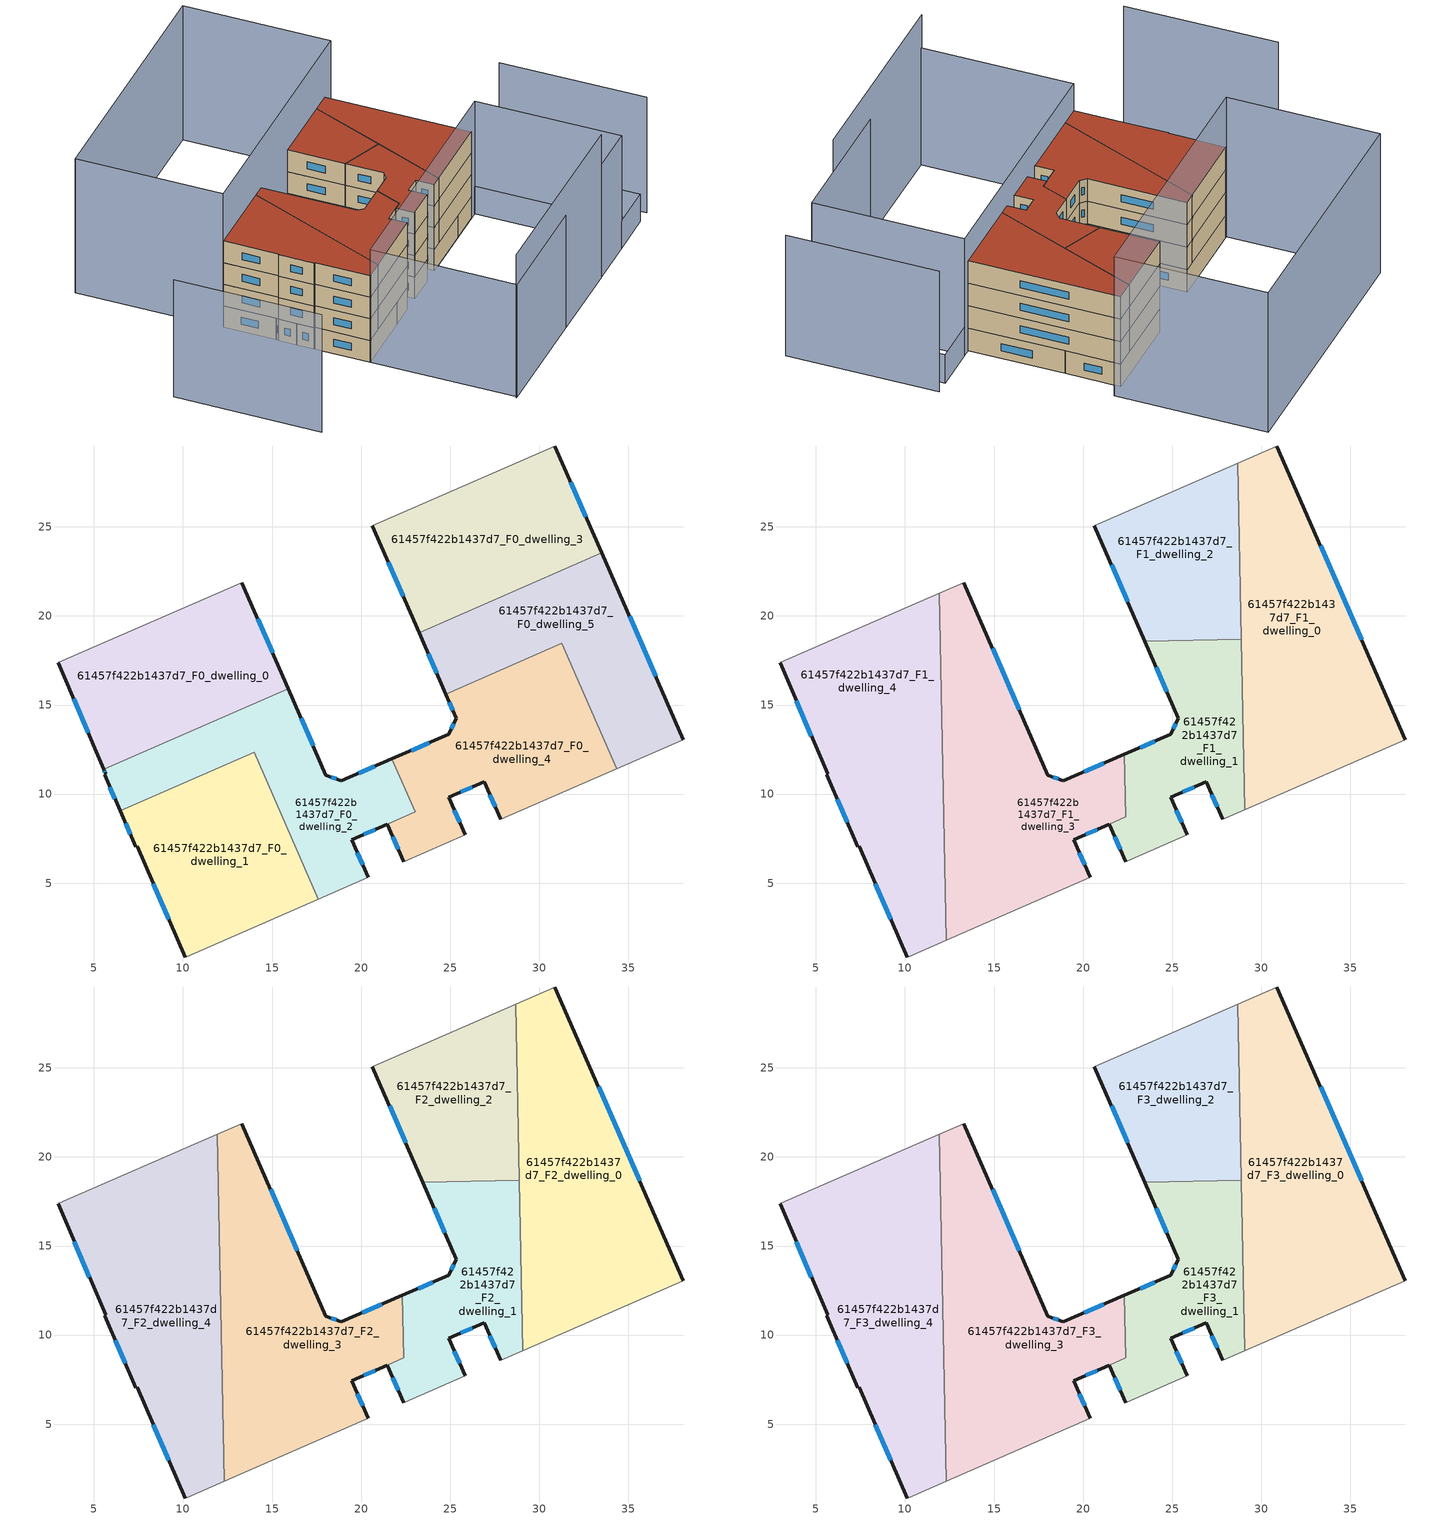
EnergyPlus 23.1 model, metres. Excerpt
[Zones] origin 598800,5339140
61457f422b1437d7_F0_dwelling_0
 floor ground (EU_floor_Construction): 13.31,21.88 15.91,15.92 5.54,11.4 2.99,17.37 3.03,17.39 z0
 wall outside (EU_wall_Construction): 15.91,15.92 13.31,21.88 / 2.99,17.37 5.54,11.4 z0:3
 wall adiabatic (EU_wall_Construction): 13.31,21.88 3.03,17.39 2.99,17.37 z0:3
 wall to 61457f422b1437d7_F0_dwelling_2 (EU_wall_Construction): 5.54,11.4 15.91,15.92 z0:3
 window (EU_Window_Construction): 15.03,17.95 14.19,19.85 / 3.86,15.34 4.67,13.43 z1.02:1.98
61457f422b1437d7_F0_dwelling_1
 floor ground (EU_floor_Construction): 14,12.34 17.6,4.1 10.21,0.88 10.12,0.85 7.42,7.07 7.35,7.05 6.48,9.05 z0
 wall outside (EU_wall_Construction): 6.48,9.05 7.35,7.05 7.42,7.07 10.12,0.85 z0:3
 wall adiabatic (EU_wall_Construction): 10.12,0.85 10.21,0.88 17.6,4.1 z0:3
 wall to 61457f422b1437d7_F0_dwelling_2 (EU_wall_Construction): 17.6,4.1 14,12.34 6.48,9.05 z0:3
 window (EU_Window_Construction): 8.34,4.96 9.2,2.97 / 6.77,8.37 7.05,7.74 z1.02:1.98
61457f422b1437d7_F0_dwelling_2
 floor ground (EU_floor_Construction): 21.73,11.97 23.03,9 19.47,7.44 20.4,5.32 17.6,4.1 14,12.34 6.48,9.05 5.59,11.09 5.66,11.13 5.54,11.4 15.91,15.92 18.03,11.07 18.89,10.74 z0
 wall outside (EU_wall_Construction): 20.4,5.32 19.47,7.44 21.46,8.31 / 5.54,11.4 5.66,11.13 5.59,11.09 6.48,9.05 / 21.73,11.97 18.89,10.74 18.03,11.07 15.91,15.92 z0:3
 wall adiabatic (EU_wall_Construction): 17.6,4.1 20.4,5.32 z0:3
 wall to 61457f422b1437d7_F0_dwelling_4 (EU_wall_Construction): 21.46,8.31 23.03,9 21.73,11.97 z0:3
 window (EU_Window_Construction): 20.15,7.73 20.78,8.01 / 20.08,6.04 19.79,6.72 / 5.9,10.4 6.18,9.75 / 5.58,11.3 5.62,11.22 / 17.31,12.72 16.63,14.27 / 18.6,10.85 18.32,10.96 / 20.77,11.55 19.86,11.16 z1.02:1.98
61457f422b1437d7_F0_dwelling_3
 floor ground (EU_floor_Construction): 30.88,29.54 33.51,23.54 23.26,19.06 20.63,25.07 z0
 wall outside (EU_wall_Construction): 33.51,23.54 30.88,29.54 / 20.63,25.07 23.26,19.06 z0:3
 wall to 61457f422b1437d7_F0_dwelling_5 (EU_wall_Construction): 23.26,19.06 33.51,23.54 z0:3
 wall adiabatic (EU_wall_Construction): 30.88,29.54 20.63,25.07 z0:3
 window (EU_Window_Construction): 32.62,25.58 31.78,27.5 / 21.53,23.03 22.36,21.11 z1.02:1.98
 ceiling adiabatic (EU_roof_Construction): 28.83,21.49 28.68,28.58 30.88,29.54 20.63,25.07 23.26,19.06 z3
61457f422b1437d7_F0_dwelling_4
 floor ground (EU_floor_Construction): 31.28,18.46 34.35,11.42 27.84,8.58 26.92,10.7 24.93,9.82 25.84,7.71 22.39,6.2 21.46,8.31 23.03,9 21.73,11.97 24.92,13.36 25.35,14.26 24.76,15.62 z0
 wall outside (EU_wall_Construction): 24.76,15.62 25.35,14.26 24.92,13.36 21.73,11.97 / 25.84,7.71 24.93,9.82 26.92,10.7 27.84,8.58 / 21.46,8.31 22.39,6.2 z0:3
 wall to 61457f422b1437d7_F0_dwelling_5 (EU_wall_Construction): 34.35,11.42 31.28,18.46 24.76,15.62 z0:3
 wall adiabatic (EU_wall_Construction): 27.84,8.58 34.35,11.42 / 22.39,6.2 25.84,7.71 z0:3
 window (EU_Window_Construction): 23.83,12.89 22.81,12.44 / 25.2,13.95 25.06,13.67 / 24.96,15.15 25.15,14.72 / 27.23,9.98 27.53,9.3 / 25.61,10.12 26.24,10.4 / 25.53,8.43 25.24,9.1 / 21.78,7.59 22.08,6.92 z1.02:1.98
61457f422b1437d7_F0_dwelling_5
 floor ground (EU_floor_Construction): 33.51,23.54 38.09,13.06 34.35,11.42 31.28,18.46 24.76,15.62 23.26,19.06 z0
 wall outside (EU_wall_Construction): 23.26,19.06 24.76,15.62 / 38.09,13.06 33.51,23.54 z0:3
 wall adiabatic (EU_wall_Construction): 34.35,11.42 38.09,13.06 z0:3
 window (EU_Window_Construction): 23.77,17.89 24.25,16.79 / 36.53,16.62 35.07,19.97 z1.02:1.98
61457f422b1437d7_F1_dwelling_0
 floor to 61457f422b1437d7_F0_dwelling_5 (EU_floor_Construction): 33.51,23.53 38.09,13.06 34.35,11.42 31.28,18.46 28.91,17.43 28.83,21.49 z3
 floor to 61457f422b1437d7_F0_dwelling_4 (EU_floor_Construction): 31.28,18.46 34.35,11.42 29.08,9.12 28.91,17.43 z3
 floor to 61457f422b1437d7_F0_dwelling_3 (EU_floor_Construction): 30.88,29.54 33.51,23.53 28.83,21.49 28.68,28.58 z3
 wall outside (EU_wall_Construction): 38.09,13.06 30.88,29.54 z3:6
 wall adiabatic (EU_wall_Construction): 30.88,29.54 28.68,28.58 / 29.08,9.12 38.09,13.06 z3:6
 wall to 61457f422b1437d7_F1_dwelling_2 (EU_wall_Construction): 28.68,28.58 28.89,18.7 z3:6
 wall to 61457f422b1437d7_F1_dwelling_1 (EU_wall_Construction): 28.89,18.7 29.08,9.12 z3:6
 window (EU_Window_Construction): 35.64,18.67 33.34,23.93 z4.02:4.98
61457f422b1437d7_F1_dwelling_1
 floor to 61457f422b1437d7_F0_dwelling_4 (EU_floor_Construction): 28.91,17.43 29.08,9.12 27.84,8.58 26.92,10.7 24.93,9.82 25.84,7.71 22.44,6.22 22.39,6.2 21.46,8.31 23.03,9 22.35,10.56 22.31,12.22 24.92,13.36 25.35,14.26 24.76,15.62 z3
 floor to 61457f422b1437d7_F0_dwelling_5 (EU_floor_Construction): 28.89,18.7 28.91,17.43 24.76,15.62 23.46,18.59 z3
 floor to 61457f422b1437d7_F0_dwelling_2 (EU_floor_Construction): 22.35,10.56 23.03,9 21.46,8.31 22.38,8.71 z3
 wall outside (EU_wall_Construction): 23.46,18.59 25.35,14.26 24.92,13.36 22.31,12.22 / 25.84,7.71 24.93,9.82 26.92,10.7 27.84,8.58 / 21.46,8.31 22.39,6.2 z3:6
 wall to 61457f422b1437d7_F1_dwelling_3 (EU_wall_Construction): 22.31,12.22 22.38,8.71 21.46,8.31 z3:6
 wall to 61457f422b1437d7_F1_dwelling_2 (EU_wall_Construction): 28.89,18.7 23.46,18.59 z3:6
 wall adiabatic (EU_wall_Construction): 27.84,8.58 29.08,9.12 / 22.39,6.2 22.44,6.22 25.84,7.71 z3:6
 window (EU_Window_Construction): 24.03,12.97 23.2,12.61 / 25.2,13.95 25.06,13.67 / 24.1,17.12 24.71,15.73 / 27.23,9.98 27.53,9.3 / 25.61,10.12 26.24,10.4 / 25.53,8.43 25.24,9.1 / 21.78,7.59 22.08,6.92 z4.02:4.98
61457f422b1437d7_F1_dwelling_2
 floor adiabatic (EU_floor_Construction): 28.68,28.58 28.83,21.49 23.26,19.06 20.63,25.07 z3
 floor to 61457f422b1437d7_F0_dwelling_5 (EU_floor_Construction): 28.83,21.49 28.89,18.7 23.46,18.59 23.26,19.06 z3
 wall outside (EU_wall_Construction): 20.63,25.07 23.46,18.59 z3:6
 wall adiabatic (EU_wall_Construction): 28.68,28.58 20.63,25.07 z3:6
 window (EU_Window_Construction): 21.6,22.87 22.5,20.8 z4.02:4.98
61457f422b1437d7_F1_dwelling_3
 floor to 61457f422b1437d7_F0_dwelling_2 (EU_floor_Construction): 21.73,11.97 22.35,10.56 22.38,8.71 19.47,7.44 20.4,5.32 17.6,4.1 14,12.34 12.13,11.52 12.07,14.25 15.91,15.92 18.03,11.07 18.89,10.74 z3
 floor to 61457f422b1437d7_F0_dwelling_0 (EU_floor_Construction): 13.31,21.88 15.91,15.92 12.07,14.25 11.93,21.27 z3
 floor to 61457f422b1437d7_F0_dwelling_4 (EU_floor_Construction): 22.31,12.22 22.35,10.56 21.73,11.97 z3
 floor to 61457f422b1437d7_F0_dwelling_1 (EU_floor_Construction): 14,12.34 17.6,4.1 12.33,1.8 12.13,11.52 z3
 wall outside (EU_wall_Construction): 20.4,5.32 19.47,7.44 21.46,8.31 / 22.31,12.22 18.89,10.74 18.03,11.07 13.31,21.88 z3:6
 wall adiabatic (EU_wall_Construction): 12.33,1.8 20.4,5.32 / 13.31,21.88 11.93,21.28 z3:6
 wall to 61457f422b1437d7_F1_dwelling_4 (EU_wall_Construction): 11.93,21.28 12.33,1.8 z3:6
 window (EU_Window_Construction): 20.15,7.73 20.78,8.01 / 20.08,6.04 19.79,6.72 / 16.42,14.75 14.91,18.2 / 18.6,10.85 18.32,10.96 / 21.15,11.72 20.06,11.24 z4.02:4.98
61457f422b1437d7_F1_dwelling_4
 floor to 61457f422b1437d7_F0_dwelling_0 (EU_floor_Construction): 11.93,21.27 12.07,14.25 5.54,11.4 2.99,17.37 3.03,17.39 z3
 floor to 61457f422b1437d7_F0_dwelling_1 (EU_floor_Construction): 12.13,11.52 12.33,1.8 10.21,0.88 10.12,0.85 7.42,7.07 7.35,7.05 6.48,9.05 z3
 floor to 61457f422b1437d7_F0_dwelling_2 (EU_floor_Construction): 12.07,14.25 12.13,11.52 6.48,9.05 5.59,11.09 5.66,11.13 5.54,11.4 z3
 wall outside (EU_wall_Construction): 2.99,17.37 5.66,11.13 5.59,11.09 7.35,7.05 7.42,7.07 10.12,0.85 z3:6
 wall adiabatic (EU_wall_Construction): 11.93,21.28 3.03,17.39 2.99,17.37 / 10.12,0.85 10.21,0.88 12.33,1.8 z3:6
 window (EU_Window_Construction): 6.19,9.72 6.75,8.43 / 3.9,15.25 4.75,13.25 / 8.34,4.96 9.2,2.97 z4.02:4.98
61457f422b1437d7_F2_dwelling_0
 floor to 61457f422b1437d7_F1_dwelling_0 (EU_floor_Construction): 30.88,29.54 38.09,13.06 29.08,9.12 28.68,28.58 z6
 wall outside (EU_wall_Construction): 38.09,13.06 30.88,29.54 z6:9
 wall adiabatic (EU_wall_Construction): 30.88,29.54 28.68,28.58 / 29.08,9.12 38.09,13.06 z6:9
 wall to 61457f422b1437d7_F2_dwelling_2 (EU_wall_Construction): 28.68,28.58 28.89,18.7 z6:9
 wall to 61457f422b1437d7_F2_dwelling_1 (EU_wall_Construction): 28.89,18.7 29.08,9.12 z6:9
 window (EU_Window_Construction): 35.64,18.67 33.34,23.93 z7.02:7.98
61457f422b1437d7_F2_dwelling_1
 floor to 61457f422b1437d7_F1_dwelling_1 (EU_floor_Construction): 28.89,18.7 29.08,9.12 27.84,8.58 26.92,10.7 24.93,9.82 25.84,7.71 22.44,6.22 22.39,6.2 21.46,8.31 22.38,8.71 22.31,12.22 24.92,13.36 25.35,14.26 23.46,18.59 z6
 wall outside (EU_wall_Construction): 23.46,18.59 25.35,14.26 24.92,13.36 22.31,12.22 / 25.84,7.71 24.93,9.82 26.92,10.7 27.84,8.58 / 21.46,8.31 22.39,6.2 z6:9
 wall to 61457f422b1437d7_F2_dwelling_3 (EU_wall_Construction): 22.31,12.22 22.38,8.71 21.46,8.31 z6:9
 wall to 61457f422b1437d7_F2_dwelling_2 (EU_wall_Construction): 28.89,18.7 23.46,18.59 z6:9
 wall adiabatic (EU_wall_Construction): 27.84,8.58 29.08,9.12 / 22.39,6.2 22.44,6.22 25.84,7.71 z6:9
 window (EU_Window_Construction): 24.03,12.97 23.2,12.61 / 25.2,13.95 25.06,13.67 / 24.1,17.12 24.71,15.73 / 27.23,9.98 27.53,9.3 / 25.61,10.12 26.24,10.4 / 25.53,8.43 25.24,9.1 / 21.78,7.59 22.08,6.92 z7.02:7.98
61457f422b1437d7_F2_dwelling_2
 floor to 61457f422b1437d7_F1_dwelling_2 (EU_floor_Construction): 28.68,28.58 28.89,18.7 23.46,18.59 20.63,25.07 z6
 wall outside (EU_wall_Construction): 20.63,25.07 23.46,18.59 z6:9
 wall adiabatic (EU_wall_Construction): 28.68,28.58 20.63,25.07 z6:9
 window (EU_Window_Construction): 21.6,22.87 22.5,20.8 z7.02:7.98
61457f422b1437d7_F2_dwelling_3
 floor to 61457f422b1437d7_F1_dwelling_3 (EU_floor_Construction): 13.31,21.88 18.03,11.07 18.89,10.74 22.31,12.22 22.38,8.71 19.47,7.44 20.4,5.32 12.33,1.8 11.93,21.28 z6
 wall outside (EU_wall_Construction): 20.4,5.32 19.47,7.44 21.46,8.31 / 22.31,12.22 18.89,10.74 18.03,11.07 13.31,21.88 z6:9
 wall adiabatic (EU_wall_Construction): 12.33,1.8 20.4,5.32 / 13.31,21.88 11.93,21.28 z6:9
 wall to 61457f422b1437d7_F2_dwelling_4 (EU_wall_Construction): 11.93,21.28 12.33,1.8 z6:9
 window (EU_Window_Construction): 20.15,7.73 20.78,8.01 / 20.08,6.04 19.79,6.72 / 16.42,14.75 14.91,18.2 / 18.6,10.85 18.32,10.96 / 21.15,11.72 20.06,11.24 z7.02:7.98
61457f422b1437d7_F2_dwelling_4
 floor to 61457f422b1437d7_F1_dwelling_4 (EU_floor_Construction): 11.93,21.28 12.33,1.8 10.21,0.88 10.12,0.85 7.42,7.07 7.35,7.05 5.59,11.09 5.66,11.13 2.99,17.37 3.03,17.39 z6
 wall outside (EU_wall_Construction): 2.99,17.37 5.66,11.13 5.59,11.09 7.35,7.05 7.42,7.07 10.12,0.85 z6:9
 wall adiabatic (EU_wall_Construction): 11.93,21.28 3.03,17.39 2.99,17.37 / 10.12,0.85 10.21,0.88 12.33,1.8 z6:9
 window (EU_Window_Construction): 6.19,9.72 6.75,8.43 / 3.9,15.25 4.75,13.25 / 8.34,4.96 9.2,2.97 z7.02:7.98
61457f422b1437d7_F3_dwelling_0
 floor to 61457f422b1437d7_F2_dwelling_0 (EU_floor_Construction): 30.88,29.54 38.09,13.06 29.08,9.12 28.68,28.58 z9
 wall outside (EU_wall_Construction): 38.09,13.06 30.88,29.54 z9:12
 wall adiabatic (EU_wall_Construction): 30.88,29.54 28.68,28.58 / 29.08,9.12 38.09,13.06 z9:12
 wall to 61457f422b1437d7_F3_dwelling_2 (EU_wall_Construction): 28.68,28.58 28.89,18.7 z9:12
 wall to 61457f422b1437d7_F3_dwelling_1 (EU_wall_Construction): 28.89,18.7 29.08,9.12 z9:12
 window (EU_Window_Construction): 35.64,18.67 33.34,23.93 z10.02:10.98
 roof outside (EU_roof_Construction): 38.09,13.06 30.88,29.54 28.68,28.58 29.08,9.12 z12
61457f422b1437d7_F3_dwelling_1
 floor to 61457f422b1437d7_F2_dwelling_1 (EU_floor_Construction): 28.89,18.7 29.08,9.12 27.84,8.58 26.92,10.7 24.93,9.82 25.84,7.71 22.44,6.22 22.39,6.2 21.46,8.31 22.38,8.71 22.31,12.22 24.92,13.36 25.35,14.26 23.46,18.59 z9
 wall outside (EU_wall_Construction): 23.46,18.59 25.35,14.26 24.92,13.36 22.31,12.22 / 25.84,7.71 24.93,9.82 26.92,10.7 27.84,8.58 / 21.46,8.31 22.39,6.2 z9:12
 wall to 61457f422b1437d7_F3_dwelling_3 (EU_wall_Construction): 22.31,12.22 22.38,8.71 21.46,8.31 z9:12
 wall to 61457f422b1437d7_F3_dwelling_2 (EU_wall_Construction): 28.89,18.7 23.46,18.59 z9:12
 wall adiabatic (EU_wall_Construction): 27.84,8.58 29.08,9.12 / 22.39,6.2 22.44,6.22 25.84,7.71 z9:12
 window (EU_Window_Construction): 24.03,12.97 23.2,12.61 / 25.2,13.95 25.06,13.67 / 24.1,17.12 24.71,15.73 / 27.23,9.98 27.53,9.3 / 25.61,10.12 26.24,10.4 / 25.53,8.43 25.24,9.1 / 21.78,7.59 22.08,6.92 z10.02:10.98
 roof outside (EU_roof_Construction): 27.84,8.58 29.08,9.12 28.89,18.7 23.46,18.59 25.35,14.26 24.92,13.36 22.31,12.22 22.38,8.71 21.46,8.31 22.39,6.2 22.44,6.22 25.84,7.71 24.93,9.82 26.92,10.7 z12
61457f422b1437d7_F3_dwelling_2
 floor to 61457f422b1437d7_F2_dwelling_2 (EU_floor_Construction): 28.68,28.58 28.89,18.7 23.46,18.59 20.63,25.07 z9
 wall outside (EU_wall_Construction): 20.63,25.07 23.46,18.59 z9:12
 wall adiabatic (EU_wall_Construction): 28.68,28.58 20.63,25.07 z9:12
 window (EU_Window_Construction): 21.6,22.87 22.5,20.8 z10.02:10.98
 roof outside (EU_roof_Construction): 28.89,18.7 28.68,28.58 20.63,25.07 23.46,18.59 z12
61457f422b1437d7_F3_dwelling_3
 floor to 61457f422b1437d7_F2_dwelling_3 (EU_floor_Construction): 13.31,21.88 18.03,11.07 18.89,10.74 22.31,12.22 22.38,8.71 19.47,7.44 20.4,5.32 12.33,1.8 11.93,21.28 z9
 wall outside (EU_wall_Construction): 20.4,5.32 19.47,7.44 21.46,8.31 / 22.31,12.22 18.89,10.74 18.03,11.07 13.31,21.88 z9:12
 wall adiabatic (EU_wall_Construction): 12.33,1.8 20.4,5.32 / 13.31,21.88 11.93,21.28 z9:12
 wall to 61457f422b1437d7_F3_dwelling_4 (EU_wall_Construction): 11.93,21.28 12.33,1.8 z9:12
 window (EU_Window_Construction): 20.15,7.73 20.78,8.01 / 20.08,6.04 19.79,6.72 / 16.42,14.75 14.91,18.2 / 18.6,10.85 18.32,10.96 / 21.15,11.72 20.06,11.24 z10.02:10.98
 roof outside (EU_roof_Construction): 20.4,5.32 19.47,7.44 22.38,8.71 22.31,12.22 18.89,10.74 18.03,11.07 13.31,21.88 11.93,21.28 12.33,1.8 z12
61457f422b1437d7_F3_dwelling_4
 floor to 61457f422b1437d7_F2_dwelling_4 (EU_floor_Construction): 11.93,21.28 12.33,1.8 10.21,0.88 10.12,0.85 7.42,7.07 7.35,7.05 5.59,11.09 5.66,11.13 2.99,17.37 3.03,17.39 z9
 wall outside (EU_wall_Construction): 2.99,17.37 5.66,11.13 5.59,11.09 7.35,7.05 7.42,7.07 10.12,0.85 z9:12
 wall adiabatic (EU_wall_Construction): 11.93,21.28 3.03,17.39 2.99,17.37 / 10.12,0.85 10.21,0.88 12.33,1.8 z9:12
 window (EU_Window_Construction): 6.19,9.72 6.75,8.43 / 3.9,15.25 4.75,13.25 / 8.34,4.96 9.2,2.97 z10.02:10.98
 roof outside (EU_roof_Construction): 12.33,1.8 11.93,21.28 3.03,17.39 2.99,17.37 5.66,11.13 5.59,11.09 7.35,7.05 7.42,7.07 10.12,0.85 10.21,0.88 z12
shading: -10.62,11.53 -3.38,-5.12 z0:16.3; 17.11,-15.71 40.43,-5.58 z0:19.9; 46.15,-3.07 17.31,-15.65 / 17.31,-15.65 10.11,0.86 / 10.11,0.86 38.95,13.43 / 38.95,13.43 46.15,-3.07 z0:15.6; 46.15,-3.07 38.93,13.42 / 38.93,13.42 44.13,15.7 / 44.13,15.7 51.35,-0.8 / 51.35,-0.8 46.15,-3.07 z0:3.8; 53.02,-0.1 45.79,16.42 z0:16.1; 32.61,30.3 2.93,17.35 / 2.93,17.35 -4.31,33.95 / -4.31,33.95 25.37,46.89 / 25.37,46.89 32.61,30.3 z0:18.6
[Building]
EU S2 Campaign: North Axis=0; Terrain=City; Solar Distribution=FullExterior
[Site:Location]
Vienna: Latitude=48; Longitude=16.5; Time Zone=1; Elevation=183
[SizingPeriod:WeatherFileDays]
AnnualSizingPeriod: Begin Month=1; Begin Day of Month=1; End Month=12; End Day of Month=31; Day of Week for Start Day=Monday; Use Weather File Daylight Saving Period=No; Use Weather File Rain and Snow Indicators=No
[MATERIAL]
EU_InternalMass_Material: Roughness=MediumRough; Thickness=0.1; Conductivity=1; Density=1800; Specific Heat=900; Thermal Absorptance=0.9; Solar Absorptance=0.7; Visible Absorptance=0.7
[MATERIAL:NOMASS] Roughness=MediumRough; Thermal Absorptance=0.9; Solar Absorptance=0.7; Visible Absorptance=0.7
Name | Thermal Resistance
EU_wall_NoMass | 0.942466
EU_roof_NoMass | 0.551687
EU_floor_NoMass | 0.66527
[WINDOWMATERIAL:SIMPLEGLAZINGSYSTEM]
EU_Window_SimpleGlazing: UFactor=2.03367; Solar Heat Gain Coefficient=0.65; Visible Transmittance=0.65
[CONSTRUCTION]
EU_wall_Construction: EU_wall_NoMass
EU_roof_Construction: EU_roof_NoMass
EU_floor_Construction: EU_floor_NoMass
EU_Window_Construction: EU_Window_SimpleGlazing
EU_InternalMass_Construction: EU_InternalMass_Material
[ZONE] Type=1; Multiplier=1; Ceiling Height=autocalculate; Floor Area=autocalculate; Part of Total Floor Area=Yes
Name | Volume
61457f422b1437d7_F0_dwelling_0 | 220.067
61457f422b1437d7_F1_dwelling_0; 61457f422b1437d7_F2_dwelling_0; 61457f422b1437d7_F3_dwelling_0 | 330.081
61457f422b1437d7_F0_dwelling_1 | 220.062
61457f422b1437d7_F1_dwelling_1; 61457f422b1437d7_F2_dwelling_1; 61457f422b1437d7_F3_dwelling_1 | 168.694
61457f422b1437d7_F0_dwelling_2 | 208.198
61457f422b1437d7_F1_dwelling_2; 61457f422b1437d7_F2_dwelling_2; 61457f422b1437d7_F3_dwelling_2 | 173.579
61457f422b1437d7_F0_dwelling_3 | 220.055
61457f422b1437d7_F1_dwelling_3; 61457f422b1437d7_F2_dwelling_3; 61457f422b1437d7_F3_dwelling_3 | 317.919
61457f422b1437d7_F0_dwelling_4 | 231.882
61457f422b1437d7_F1_dwelling_4; 61457f422b1437d7_F2_dwelling_4; 61457f422b1437d7_F3_dwelling_4 | 330.084
61457f422b1437d7_F0_dwelling_5 | 220.074
[INTERNALMASS] Construction=EU_InternalMass_Construction
Name | Zone or ZoneList | Surface Area
61457f422b1437d7_F0_dwelling_0_EU_InternalMass | 61457f422b1437d7_F0_dwelling_0 | 73.3537
61457f422b1437d7_F0_dwelling_1_EU_InternalMass | 61457f422b1437d7_F0_dwelling_1 | 73.3534
61457f422b1437d7_F0_dwelling_2_EU_InternalMass | 61457f422b1437d7_F0_dwelling_2 | 69.4095
61457f422b1437d7_F0_dwelling_3_EU_InternalMass | 61457f422b1437d7_F0_dwelling_3 | 73.351
61457f422b1437d7_F0_dwelling_4_EU_InternalMass | 61457f422b1437d7_F0_dwelling_4 | 77.295
61457f422b1437d7_F0_dwelling_5_EU_InternalMass | 61457f422b1437d7_F0_dwelling_5 | 73.3581
61457f422b1437d7_F1_dwelling_0_EU_InternalMass | 61457f422b1437d7_F1_dwelling_0 | 110.027
61457f422b1437d7_F1_dwelling_1_EU_InternalMass | 61457f422b1437d7_F1_dwelling_1 | 56.2315
61457f422b1437d7_F1_dwelling_2_EU_InternalMass | 61457f422b1437d7_F1_dwelling_2 | 57.8572
61457f422b1437d7_F1_dwelling_3_EU_InternalMass | 61457f422b1437d7_F1_dwelling_3 | 105.974
61457f422b1437d7_F1_dwelling_4_EU_InternalMass | 61457f422b1437d7_F1_dwelling_4 | 110.028
61457f422b1437d7_F2_dwelling_0_EU_InternalMass | 61457f422b1437d7_F2_dwelling_0 | 110.027
61457f422b1437d7_F2_dwelling_1_EU_InternalMass | 61457f422b1437d7_F2_dwelling_1 | 56.2315
61457f422b1437d7_F2_dwelling_2_EU_InternalMass | 61457f422b1437d7_F2_dwelling_2 | 57.8572
61457f422b1437d7_F2_dwelling_3_EU_InternalMass | 61457f422b1437d7_F2_dwelling_3 | 105.974
61457f422b1437d7_F2_dwelling_4_EU_InternalMass | 61457f422b1437d7_F2_dwelling_4 | 110.028
61457f422b1437d7_F3_dwelling_0_EU_InternalMass | 61457f422b1437d7_F3_dwelling_0 | 110.027
61457f422b1437d7_F3_dwelling_1_EU_InternalMass | 61457f422b1437d7_F3_dwelling_1 | 56.2315
61457f422b1437d7_F3_dwelling_2_EU_InternalMass | 61457f422b1437d7_F3_dwelling_2 | 57.8572
61457f422b1437d7_F3_dwelling_3_EU_InternalMass | 61457f422b1437d7_F3_dwelling_3 | 105.974
61457f422b1437d7_F3_dwelling_4_EU_InternalMass | 61457f422b1437d7_F3_dwelling_4 | 110.028
[OTHEREQUIPMENT] Fuel Type=Electricity; Design Level Calculation Method=Watts/Area; Power per Zone Floor Area=1; Fraction Latent=0; Fraction Radiant=0; Fraction Lost=0; Carbon Dioxide Generation Rate=0; EndUse Subcategory=EU_Step8_InternalGains
Name | Zone or ZoneList or Space or SpaceList | Schedule
EU_Step8_InternalGain_61457f422b1437d7_F0_dwelling_0_f000 | 61457f422b1437d7_F0_dwelling_0 | EU_Step8_GainSchedule_61457f422b1437d7_F0_dwelling_0_f000
EU_Step8_InternalGain_61457f422b1437d7_F0_dwelling_1_f000 | 61457f422b1437d7_F0_dwelling_1 | EU_Step8_GainSchedule_61457f422b1437d7_F0_dwelling_1_f000
EU_Step8_InternalGain_61457f422b1437d7_F0_dwelling_2_f000 | 61457f422b1437d7_F0_dwelling_2 | EU_Step8_GainSchedule_61457f422b1437d7_F0_dwelling_2_f000
EU_Step8_InternalGain_61457f422b1437d7_F0_dwelling_3_f000 | 61457f422b1437d7_F0_dwelling_3 | EU_Step8_GainSchedule_61457f422b1437d7_F0_dwelling_3_f000
EU_Step8_InternalGain_61457f422b1437d7_F0_dwelling_4_f000 | 61457f422b1437d7_F0_dwelling_4 | EU_Step8_GainSchedule_61457f422b1437d7_F0_dwelling_4_f000
EU_Step8_InternalGain_61457f422b1437d7_F0_dwelling_5_f000 | 61457f422b1437d7_F0_dwelling_5 | EU_Step8_GainSchedule_61457f422b1437d7_F0_dwelling_5_f000
EU_Step8_InternalGain_61457f422b1437d7_F1_dwelling_0_f000 | 61457f422b1437d7_F1_dwelling_0 | EU_Step8_GainSchedule_61457f422b1437d7_F1_dwelling_0_f000
EU_Step8_InternalGain_61457f422b1437d7_F1_dwelling_1_f000 | 61457f422b1437d7_F1_dwelling_1 | EU_Step8_GainSchedule_61457f422b1437d7_F1_dwelling_1_f000
EU_Step8_InternalGain_61457f422b1437d7_F1_dwelling_2_f000 | 61457f422b1437d7_F1_dwelling_2 | EU_Step8_GainSchedule_61457f422b1437d7_F1_dwelling_2_f000
EU_Step8_InternalGain_61457f422b1437d7_F1_dwelling_3_f000 | 61457f422b1437d7_F1_dwelling_3 | EU_Step8_GainSchedule_61457f422b1437d7_F1_dwelling_3_f000
EU_Step8_InternalGain_61457f422b1437d7_F1_dwelling_4_f000 | 61457f422b1437d7_F1_dwelling_4 | EU_Step8_GainSchedule_61457f422b1437d7_F1_dwelling_4_f000
EU_Step8_InternalGain_61457f422b1437d7_F2_dwelling_0_f000 | 61457f422b1437d7_F2_dwelling_0 | EU_Step8_GainSchedule_61457f422b1437d7_F2_dwelling_0_f000
EU_Step8_InternalGain_61457f422b1437d7_F2_dwelling_1_f000 | 61457f422b1437d7_F2_dwelling_1 | EU_Step8_GainSchedule_61457f422b1437d7_F2_dwelling_1_f000
EU_Step8_InternalGain_61457f422b1437d7_F2_dwelling_2_f000 | 61457f422b1437d7_F2_dwelling_2 | EU_Step8_GainSchedule_61457f422b1437d7_F2_dwelling_2_f000
EU_Step8_InternalGain_61457f422b1437d7_F2_dwelling_3_f000 | 61457f422b1437d7_F2_dwelling_3 | EU_Step8_GainSchedule_61457f422b1437d7_F2_dwelling_3_f000
EU_Step8_InternalGain_61457f422b1437d7_F2_dwelling_4_f000 | 61457f422b1437d7_F2_dwelling_4 | EU_Step8_GainSchedule_61457f422b1437d7_F2_dwelling_4_f000
EU_Step8_InternalGain_61457f422b1437d7_F3_dwelling_0_f000 | 61457f422b1437d7_F3_dwelling_0 | EU_Step8_GainSchedule_61457f422b1437d7_F3_dwelling_0_f000
EU_Step8_InternalGain_61457f422b1437d7_F3_dwelling_1_f000 | 61457f422b1437d7_F3_dwelling_1 | EU_Step8_GainSchedule_61457f422b1437d7_F3_dwelling_1_f000
EU_Step8_InternalGain_61457f422b1437d7_F3_dwelling_2_f000 | 61457f422b1437d7_F3_dwelling_2 | EU_Step8_GainSchedule_61457f422b1437d7_F3_dwelling_2_f000
EU_Step8_InternalGain_61457f422b1437d7_F3_dwelling_3_f000 | 61457f422b1437d7_F3_dwelling_3 | EU_Step8_GainSchedule_61457f422b1437d7_F3_dwelling_3_f000
EU_Step8_InternalGain_61457f422b1437d7_F3_dwelling_4_f000 | 61457f422b1437d7_F3_dwelling_4 | EU_Step8_GainSchedule_61457f422b1437d7_F3_dwelling_4_f000
[ZONEVENTILATION:DESIGNFLOWRATE] Schedule=EU_AlwaysOn; Design Flow Rate Calculation Method=AirChanges/Hour; Air Changes per Hour=0.530523; Ventilation Type=Natural; Fan Pressure Rise=0; Fan Total Efficiency=1; Constant Term Coefficient=1; Temperature Term Coefficient=0; Velocity Term Coefficient=0; Velocity Squared Term Coefficient=0; Minimum Indoor Temperature=-100; Maximum Indoor Temperature=100; Delta Temperature=-100; Minimum Outdoor Temperature=-100; Maximum Outdoor Temperature=100; Maximum Wind Speed=40
Name | Zone or ZoneList or Space or SpaceList
EU_ConstantAir_61457f422b1437d7_F0_dwelling_0 | 61457f422b1437d7_F0_dwelling_0
EU_ConstantAir_61457f422b1437d7_F0_dwelling_1 | 61457f422b1437d7_F0_dwelling_1
EU_ConstantAir_61457f422b1437d7_F0_dwelling_2 | 61457f422b1437d7_F0_dwelling_2
EU_ConstantAir_61457f422b1437d7_F0_dwelling_3 | 61457f422b1437d7_F0_dwelling_3
EU_ConstantAir_61457f422b1437d7_F0_dwelling_4 | 61457f422b1437d7_F0_dwelling_4
EU_ConstantAir_61457f422b1437d7_F0_dwelling_5 | 61457f422b1437d7_F0_dwelling_5
EU_ConstantAir_61457f422b1437d7_F1_dwelling_0 | 61457f422b1437d7_F1_dwelling_0
EU_ConstantAir_61457f422b1437d7_F1_dwelling_1 | 61457f422b1437d7_F1_dwelling_1
EU_ConstantAir_61457f422b1437d7_F1_dwelling_2 | 61457f422b1437d7_F1_dwelling_2
EU_ConstantAir_61457f422b1437d7_F1_dwelling_3 | 61457f422b1437d7_F1_dwelling_3
EU_ConstantAir_61457f422b1437d7_F1_dwelling_4 | 61457f422b1437d7_F1_dwelling_4
EU_ConstantAir_61457f422b1437d7_F2_dwelling_0 | 61457f422b1437d7_F2_dwelling_0
EU_ConstantAir_61457f422b1437d7_F2_dwelling_1 | 61457f422b1437d7_F2_dwelling_1
EU_ConstantAir_61457f422b1437d7_F2_dwelling_2 | 61457f422b1437d7_F2_dwelling_2
EU_ConstantAir_61457f422b1437d7_F2_dwelling_3 | 61457f422b1437d7_F2_dwelling_3
EU_ConstantAir_61457f422b1437d7_F2_dwelling_4 | 61457f422b1437d7_F2_dwelling_4
EU_ConstantAir_61457f422b1437d7_F3_dwelling_0 | 61457f422b1437d7_F3_dwelling_0
EU_ConstantAir_61457f422b1437d7_F3_dwelling_1 | 61457f422b1437d7_F3_dwelling_1
EU_ConstantAir_61457f422b1437d7_F3_dwelling_2 | 61457f422b1437d7_F3_dwelling_2
EU_ConstantAir_61457f422b1437d7_F3_dwelling_3 | 61457f422b1437d7_F3_dwelling_3
EU_ConstantAir_61457f422b1437d7_F3_dwelling_4 | 61457f422b1437d7_F3_dwelling_4
[HVACTEMPLATE:THERMOSTAT] Constant Heating Setpoint=20; Constant Cooling Setpoint=50
EU_HeatOnly_61457f422b1437d7_F0_dwelling_0; EU_HeatOnly_61457f422b1437d7_F0_dwelling_1; EU_HeatOnly_61457f422b1437d7_F0_dwelling_2; EU_HeatOnly_61457f422b1437d7_F0_dwelling_3; EU_HeatOnly_61457f422b1437d7_F0_dwelling_4; EU_HeatOnly_61457f422b1437d7_F0_dwelling_5; EU_HeatOnly_61457f422b1437d7_F1_dwelling_0; EU_HeatOnly_61457f422b1437d7_F1_dwelling_1; EU_HeatOnly_61457f422b1437d7_F1_dwelling_2; EU_HeatOnly_61457f422b1437d7_F1_dwelling_3; EU_HeatOnly_61457f422b1437d7_F1_dwelling_4; EU_HeatOnly_61457f422b1437d7_F2_dwelling_0; EU_HeatOnly_61457f422b1437d7_F2_dwelling_1; EU_HeatOnly_61457f422b1437d7_F2_dwelling_2; EU_HeatOnly_61457f422b1437d7_F2_dwelling_3; EU_HeatOnly_61457f422b1437d7_F2_dwelling_4; EU_HeatOnly_61457f422b1437d7_F3_dwelling_0; EU_HeatOnly_61457f422b1437d7_F3_dwelling_1; EU_HeatOnly_61457f422b1437d7_F3_dwelling_2; EU_HeatOnly_61457f422b1437d7_F3_dwelling_3; EU_HeatOnly_61457f422b1437d7_F3_dwelling_4
[HVACTEMPLATE:ZONE:IDEALLOADSAIRSYSTEM] System Availability Schedule=EU_AlwaysOn; Maximum Heating Supply Air Temperature=50; Minimum Cooling Supply Air Temperature=13; Maximum Heating Supply Air Humidity Ratio=0.0156; Minimum Cooling Supply Air Humidity Ratio=0.0077; Heating Limit=NoLimit; Cooling Limit=NoLimit; Heating Availability Schedule=EU_AlwaysOn; Cooling Availability Schedule=EU_CoolingOff; Dehumidification Control Type=ConstantSensibleHeatRatio; Cooling Sensible Heat Ratio=0.7; Dehumidification Setpoint=60; Humidification Control Type=None; Humidification Setpoint=30; Outdoor Air Method=None; Outdoor Air Flow Rate per Person=0.00944; Outdoor Air Flow Rate per Zone Floor Area=0; Outdoor Air Flow Rate per Zone=0; Demand Controlled Ventilation Type=None; Outdoor Air Economizer Type=NoEconomizer; Heat Recovery Type=None; Sensible Heat Recovery Effectiveness=0.7; Latent Heat Recovery Effectiveness=0.65
Name | Template Thermostat
61457f422b1437d7_F0_dwelling_0 | EU_HeatOnly_61457f422b1437d7_F0_dwelling_0
61457f422b1437d7_F0_dwelling_1 | EU_HeatOnly_61457f422b1437d7_F0_dwelling_1
61457f422b1437d7_F0_dwelling_2 | EU_HeatOnly_61457f422b1437d7_F0_dwelling_2
61457f422b1437d7_F0_dwelling_3 | EU_HeatOnly_61457f422b1437d7_F0_dwelling_3
61457f422b1437d7_F0_dwelling_4 | EU_HeatOnly_61457f422b1437d7_F0_dwelling_4
61457f422b1437d7_F0_dwelling_5 | EU_HeatOnly_61457f422b1437d7_F0_dwelling_5
61457f422b1437d7_F1_dwelling_0 | EU_HeatOnly_61457f422b1437d7_F1_dwelling_0
61457f422b1437d7_F1_dwelling_1 | EU_HeatOnly_61457f422b1437d7_F1_dwelling_1
61457f422b1437d7_F1_dwelling_2 | EU_HeatOnly_61457f422b1437d7_F1_dwelling_2
61457f422b1437d7_F1_dwelling_3 | EU_HeatOnly_61457f422b1437d7_F1_dwelling_3
61457f422b1437d7_F1_dwelling_4 | EU_HeatOnly_61457f422b1437d7_F1_dwelling_4
61457f422b1437d7_F2_dwelling_0 | EU_HeatOnly_61457f422b1437d7_F2_dwelling_0
61457f422b1437d7_F2_dwelling_1 | EU_HeatOnly_61457f422b1437d7_F2_dwelling_1
61457f422b1437d7_F2_dwelling_2 | EU_HeatOnly_61457f422b1437d7_F2_dwelling_2
61457f422b1437d7_F2_dwelling_3 | EU_HeatOnly_61457f422b1437d7_F2_dwelling_3
61457f422b1437d7_F2_dwelling_4 | EU_HeatOnly_61457f422b1437d7_F2_dwelling_4
61457f422b1437d7_F3_dwelling_0 | EU_HeatOnly_61457f422b1437d7_F3_dwelling_0
61457f422b1437d7_F3_dwelling_1 | EU_HeatOnly_61457f422b1437d7_F3_dwelling_1
61457f422b1437d7_F3_dwelling_2 | EU_HeatOnly_61457f422b1437d7_F3_dwelling_2
61457f422b1437d7_F3_dwelling_3 | EU_HeatOnly_61457f422b1437d7_F3_dwelling_3
61457f422b1437d7_F3_dwelling_4 | EU_HeatOnly_61457f422b1437d7_F3_dwelling_4
[SIZING:ZONE] Zone Cooling Design Supply Air Temperature Input Method=SupplyAirTemperature; Zone Cooling Design Supply Air Temperature=13; Zone Heating Design Supply Air Temperature Input Method=SupplyAirTemperature; Zone Heating Design Supply Air Temperature=50; Zone Cooling Design Supply Air Humidity Ratio=0.008; Zone Heating Design Supply Air Humidity Ratio=0.008; Cooling Design Air Flow Method=DesignDay; Cooling Design Air Flow Rate=0; Cooling Minimum Air Flow per Zone Floor Area=0.000762; Cooling Minimum Air Flow=0; Cooling Minimum Air Flow Fraction=0.2; Heating Design Air Flow Method=DesignDay; Heating Design Air Flow Rate=0; Heating Maximum Air Flow per Zone Floor Area=0.002032; Heating Maximum Air Flow=0.141576; Heating Maximum Air Flow Fraction=0.3; Account for Dedicated Outdoor Air System=No; Dedicated Outdoor Air System Control Strategy=NeutralSupplyAir; Dedicated Outdoor Air Low Setpoint Temperature for Design=autosize; Dedicated Outdoor Air High Setpoint Temperature for Design=autosize; Zone Load Sizing Method=Sensible Load Only No Latent Load; Zone Latent Cooling Design Supply Air Humidity Ratio Input Method=HumidityRatioDifference; Zone Cooling Design Supply Air Humidity Ratio Difference=0.005; Zone Latent Heating Design Supply Air Humidity Ratio Input Method=HumidityRatioDifference; Zone Humidification Design Supply Air Humidity Ratio Difference=0.005
61457f422b1437d7_F0_dwelling_0; 61457f422b1437d7_F0_dwelling_1; 61457f422b1437d7_F0_dwelling_2; 61457f422b1437d7_F0_dwelling_3; 61457f422b1437d7_F0_dwelling_4; 61457f422b1437d7_F0_dwelling_5; 61457f422b1437d7_F1_dwelling_0; 61457f422b1437d7_F1_dwelling_1; 61457f422b1437d7_F1_dwelling_2; 61457f422b1437d7_F1_dwelling_3; 61457f422b1437d7_F1_dwelling_4; 61457f422b1437d7_F2_dwelling_0; 61457f422b1437d7_F2_dwelling_1; 61457f422b1437d7_F2_dwelling_2; 61457f422b1437d7_F2_dwelling_3; 61457f422b1437d7_F2_dwelling_4; 61457f422b1437d7_F3_dwelling_0; 61457f422b1437d7_F3_dwelling_1; 61457f422b1437d7_F3_dwelling_2; 61457f422b1437d7_F3_dwelling_3; 61457f422b1437d7_F3_dwelling_4
[SCHEDULE:CONSTANT]
Name | Hourly Value
EU_AlwaysOn | 1
EU_CoolingOff | 0
[SCHEDULE:FILE] Column Number=1; Rows to Skip at Top=0; Number of Hours of Data=8760; Column Separator=Comma; Interpolate to Timestep=No; Minutes per Item=60; Adjust Schedule for Daylight Savings=Yes
Name | File
EU_Step8_GainSchedule_61457f422b1437d7_F0_dwelling_0_f000 | ../../schedules/61457f422b1437d7/61457f422b1437d7_F0_dwelling_0_f000_gain.csv
EU_Step8_GainSchedule_61457f422b1437d7_F0_dwelling_1_f000 | ../../schedules/61457f422b1437d7/61457f422b1437d7_F0_dwelling_1_f000_gain.csv
EU_Step8_GainSchedule_61457f422b1437d7_F0_dwelling_2_f000 | ../../schedules/61457f422b1437d7/61457f422b1437d7_F0_dwelling_2_f000_gain.csv
EU_Step8_GainSchedule_61457f422b1437d7_F0_dwelling_3_f000 | ../../schedules/61457f422b1437d7/61457f422b1437d7_F0_dwelling_3_f000_gain.csv
EU_Step8_GainSchedule_61457f422b1437d7_F0_dwelling_4_f000 | ../../schedules/61457f422b1437d7/61457f422b1437d7_F0_dwelling_4_f000_gain.csv
EU_Step8_GainSchedule_61457f422b1437d7_F0_dwelling_5_f000 | ../../schedules/61457f422b1437d7/61457f422b1437d7_F0_dwelling_5_f000_gain.csv
EU_Step8_GainSchedule_61457f422b1437d7_F1_dwelling_0_f000 | ../../schedules/61457f422b1437d7/61457f422b1437d7_F1_dwelling_0_f000_gain.csv
EU_Step8_GainSchedule_61457f422b1437d7_F1_dwelling_1_f000 | ../../schedules/61457f422b1437d7/61457f422b1437d7_F1_dwelling_1_f000_gain.csv
EU_Step8_GainSchedule_61457f422b1437d7_F1_dwelling_2_f000 | ../../schedules/61457f422b1437d7/61457f422b1437d7_F1_dwelling_2_f000_gain.csv
EU_Step8_GainSchedule_61457f422b1437d7_F1_dwelling_3_f000 | ../../schedules/61457f422b1437d7/61457f422b1437d7_F1_dwelling_3_f000_gain.csv
EU_Step8_GainSchedule_61457f422b1437d7_F1_dwelling_4_f000 | ../../schedules/61457f422b1437d7/61457f422b1437d7_F1_dwelling_4_f000_gain.csv
EU_Step8_GainSchedule_61457f422b1437d7_F2_dwelling_0_f000 | ../../schedules/61457f422b1437d7/61457f422b1437d7_F2_dwelling_0_f000_gain.csv
EU_Step8_GainSchedule_61457f422b1437d7_F2_dwelling_1_f000 | ../../schedules/61457f422b1437d7/61457f422b1437d7_F2_dwelling_1_f000_gain.csv
EU_Step8_GainSchedule_61457f422b1437d7_F2_dwelling_2_f000 | ../../schedules/61457f422b1437d7/61457f422b1437d7_F2_dwelling_2_f000_gain.csv
EU_Step8_GainSchedule_61457f422b1437d7_F2_dwelling_3_f000 | ../../schedules/61457f422b1437d7/61457f422b1437d7_F2_dwelling_3_f000_gain.csv
EU_Step8_GainSchedule_61457f422b1437d7_F2_dwelling_4_f000 | ../../schedules/61457f422b1437d7/61457f422b1437d7_F2_dwelling_4_f000_gain.csv
EU_Step8_GainSchedule_61457f422b1437d7_F3_dwelling_0_f000 | ../../schedules/61457f422b1437d7/61457f422b1437d7_F3_dwelling_0_f000_gain.csv
EU_Step8_GainSchedule_61457f422b1437d7_F3_dwelling_1_f000 | ../../schedules/61457f422b1437d7/61457f422b1437d7_F3_dwelling_1_f000_gain.csv
EU_Step8_GainSchedule_61457f422b1437d7_F3_dwelling_2_f000 | ../../schedules/61457f422b1437d7/61457f422b1437d7_F3_dwelling_2_f000_gain.csv
EU_Step8_GainSchedule_61457f422b1437d7_F3_dwelling_3_f000 | ../../schedules/61457f422b1437d7/61457f422b1437d7_F3_dwelling_3_f000_gain.csv
EU_Step8_GainSchedule_61457f422b1437d7_F3_dwelling_4_f000 | ../../schedules/61457f422b1437d7/61457f422b1437d7_F3_dwelling_4_f000_gain.csv
